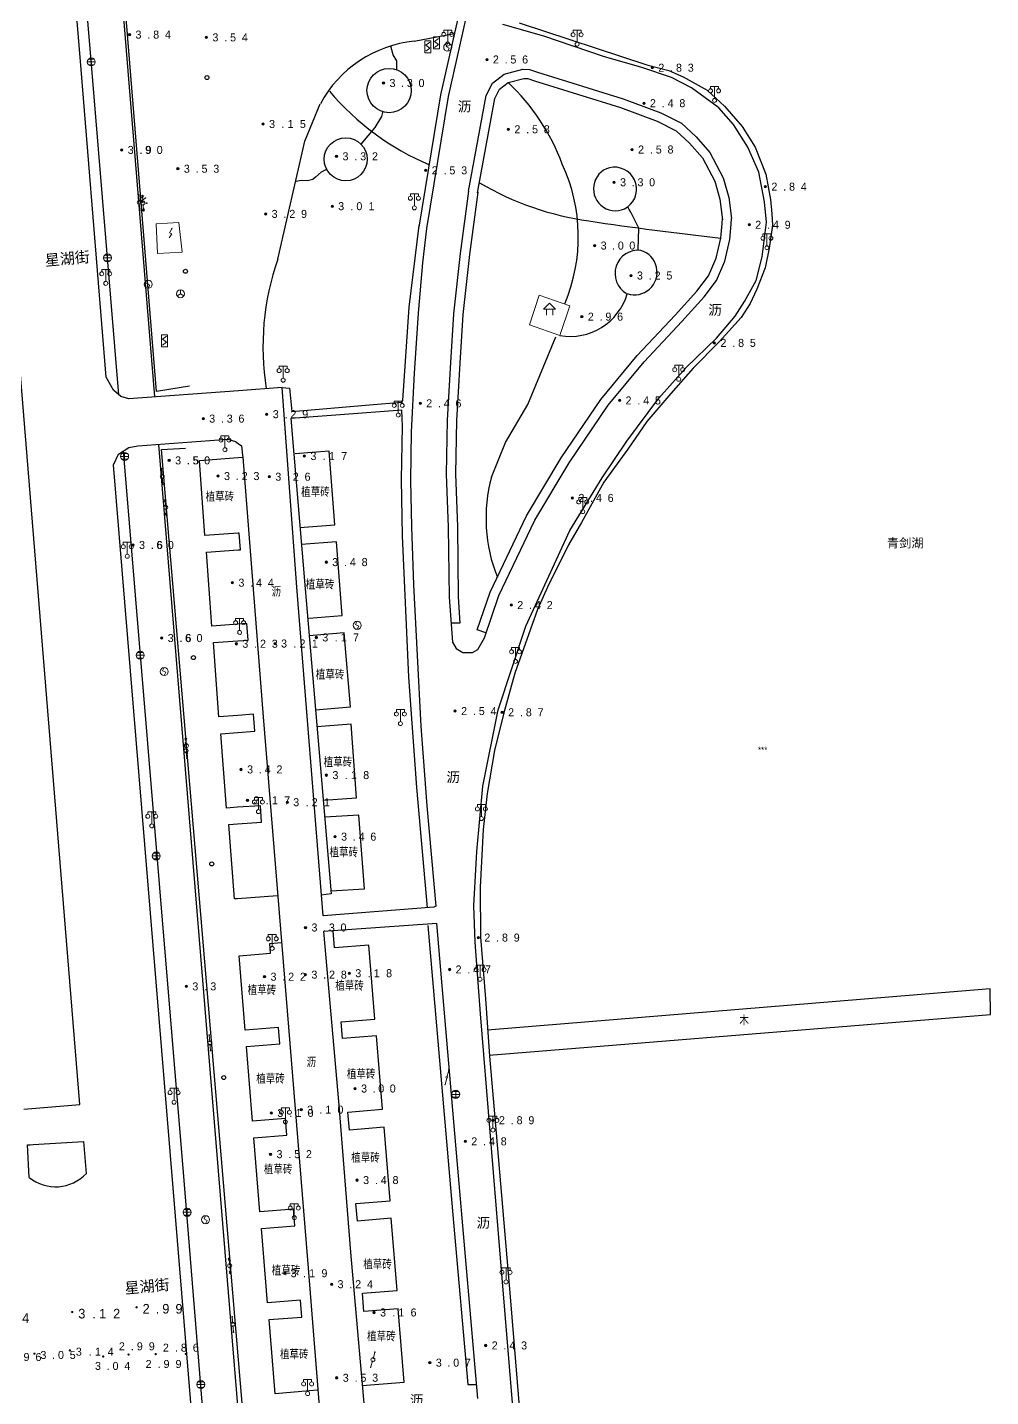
# Model space of a CAD drawing. Header units: metres. Extents: x 342272 to 345188, y 671156 to 672490.
# Drawn here: x 343218.1 to 343338.5, y 671688 to 671859 of the extents above; entities that cross this region are included whole.
import ezdxf
from ezdxf.enums import TextEntityAlignment as Align

# ---------------------------------------------------------------- set-up
doc = ezdxf.new("R2010")
doc.units = ezdxf.units.M
doc.header["$LTSCALE"] = 0.5
doc.header["$MEASUREMENT"] = 0
for name, color, linetype in [('00-地形', 251, 'Continuous'), ('00-文字', 251, 'Continuous'), ('00-示范段现状地形', 251, 'Continuous')]:
    doc.layers.add(name, color=color, linetype=linetype)
doc.layers.add('00-现状标高', color=2, linetype='Continuous', lineweight=0, plot=False)
for name, color, linetype, lineweight in [('公共设施纪念物', 8, 'Continuous', 0), ('地貌土质', 30, 'Continuous', 0), ('通讯及其他管线设施', 252, 'Continuous', 0)]:
    doc.layers.add(name, color=color, linetype=linetype, lineweight=lineweight)
doc.styles.add('MtXpl_', font='simhei.ttf')
doc.styles.add('Style-MCS_Chinese1 I -0.26180', font='MCS_Chinese1.shx', dxfattribs={"bigfont": 'MCS_Chinese1big.shx'})
doc.styles.add('左斜等线体4.0', font='', dxfattribs={"height": 2.25})
doc.styles.add('正等线体2.0', font='MCS_Chinese1.shx', dxfattribs={"height": 2, "bigfont": 'MCS_Chinese1big.shx'})
doc.styles.add('正等线体2.4', font='MCS_Chinese1.shx', dxfattribs={"height": 2.4, "bigfont": 'MCS_Chinese1big.shx'})
doc.styles.add('细等线体3.0', font='MCS_Chinese1.shx', dxfattribs={"height": 3, "bigfont": 'MCS_Chinese1big.shx'})
doc.styles.get('左斜等线体4.0').set_extended_font_data('黑体', italic=True)

# ---------------------------------------------------------------- blocks, each defined once
blk = doc.blocks.new('171101')
at = {"layer": '通讯及其他管线设施', "lineweight": 0}
blk.add_line((0.5, 0), (4, 0), dxfattribs=at)
at = {"layer": '通讯及其他管线设施', "lineweight": 0, "flags": 128}
for points in [[(2.88, 0.5), (3.38, 0), (2.88, -0.5)], [(3.5, 0.5), (4, 0), (3.5, -0.5)]]:
    blk.add_lwpolyline(points, dxfattribs=at)
blk = doc.blocks.new('172001')
at = {"layer": '通讯及其他管线设施', "lineweight": 0}
h = blk.add_hatch(color=256, dxfattribs=at)
edge = h.paths.add_edge_path()
edge.add_arc((3.85, 0), 0.15, 0, 360)
blk.add_line((3.7, 0), (0.5, 0), dxfattribs=at)
blk.add_circle((3.85, 0), 0.15, dxfattribs=at)
blk = doc.blocks.new('155210_1')
at = {"layer": '公共设施纪念物', "lineweight": 0}
for p, q in [((-1, 2.9), (-1, 3.5)), ((-1, 3.5), (1, 3.5)), ((0, 0.5), (0, 3.5)), ((1, 3.5), (1, 2.9))]:
    blk.add_line(p, q, dxfattribs=at)
for centre in [(-1, 2.4), (0, 0), (1, 2.4)]:
    blk.add_circle(centre, 0.5, dxfattribs=at)
blk = doc.blocks.new('143902')
at = {"layer": '通讯及其他管线设施', "lineweight": 0}
blk.add_circle((0, 0), 0.5, dxfattribs=at)
blk = doc.blocks.new('174201')
at = {"layer": '通讯及其他管线设施', "linetype": 'Continuous', "lineweight": 0}
for p, q in [((-1, 0), (1, 0)), ((-0.7, 0.7), (0.7, 0.7)), ((0, -1), (0, 1)), ((-0.7, -0.7), (0.7, -0.7))]:
    blk.add_line(p, q, dxfattribs=at)
blk.add_circle((0, 0), 1, dxfattribs=at)
blk = doc.blocks.new('174700')
at = {"layer": '通讯及其他管线设施', "linetype": 'Continuous', "lineweight": 0}
for p, q in [((0, 1), (-0.38, 0.18)), ((-0.38, 0.18), (0.38, -0.18)), ((0, -1), (0.38, -0.18))]:
    blk.add_line(p, q, dxfattribs=at)
blk.add_circle((0, 0), 1, dxfattribs=at)
blk = doc.blocks.new('156602')
at = {"layer": '公共设施纪念物', "lineweight": 0}
for p, q in [((0, 3), (-1.5, 1.5)), ((-1.5, 1.5), (1.5, 1.5)), ((-0.8, 1.5), (-0.8, 0)), ((1.5, 1.5), (0, 3)), ((0.8, 1.5), (0.8, 0))]:
    blk.add_line(p, q, dxfattribs=at)
blk = doc.blocks.new('174601')
at = {"layer": '通讯及其他管线设施', "lineweight": 0}
for q in [(-0.87, -0.5), (0, 1), (0.87, -0.5)]:
    blk.add_line((0, 0), q, dxfattribs=at)
blk.add_circle((0, 0), 1, dxfattribs=at)
blk = doc.blocks.new('213400_1')
at = {"layer": '00-现状标高', "linetype": 'Continuous', "lineweight": 0}
h = blk.add_hatch(color=256, dxfattribs=at)
edge = h.paths.add_edge_path()
edge.add_arc((0, 0), 0.3, 0, 360)
blk.add_circle((0, 0), 0.3, dxfattribs=at)
blk = doc.blocks.new('213400_5')
at = {"layer": '地貌土质', "linetype": 'Continuous', "lineweight": 0}
h = blk.add_hatch(color=30, dxfattribs=at)
edge = h.paths.add_edge_path()
edge.add_arc((0, 0), 0.3, 0, 360)

msp = doc.modelspace()

# ---------------------------------------------------------------- linework, layer by layer
at = {"layer": '00-地形', "lineweight": -3}
for p, q in [((343224.64, 671724.49), (343208.78, 671918.91)), ((343224.65, 671855.33), (343219.33, 671919.12)), ((343225.95, 671855.92), (343220.82, 671919.29)), ((343229.36, 671869.09), (343233.97, 671812.89)), ((343234.2, 671813.56), (343229.62, 671869.94)), ((343229.5, 671813.14), (343225.95, 671855.92)), ((343227.94, 671815.35), (343224.65, 671855.33)), ((343228.82, 671813.7), (343227.94, 671815.35)), ((343229.76, 671812.94), (343228.82, 671813.7)), ((343230.76, 671812.65), (343229.76, 671812.94)), ((343244.44, 671813.65), (343230.76, 671812.65)), ((343238.35, 671814.21), (343234.2, 671813.56)), ((343231.88, 671806.76), (343243.13, 671807.59)), ((343229.46, 671805.72), (343230.76, 671806.56)), ((343237.66, 671714.96), (343230.09, 671806.12)), ((343230.76, 671806.56), (343231.88, 671806.76)), ((343234.46, 671806.95), (343241.86, 671716.68)), ((343234.83, 671806.3), (343237.84, 671806.47)), ((343248.36, 671646.69), (343234.83, 671806.3)), ((343228.84, 671804.38), (343229.46, 671805.72)), ((343236.28, 671714.05), (343228.84, 671804.38)), ((343217.65, 671723.87), (343224.64, 671724.49)), ((343218.09, 671719.42), (343225.08, 671719.83)), ((343218.09, 671719.42), (343218.41, 671719.44)), ((343218.29, 671715.34), (343218.09, 671719.42)), ((343225.08, 671719.83), (343225.44, 671715.86)), ((343241.86, 671716.68), (343244.21, 671688.38)), ((343241.81, 671646.97), (343236.28, 671714.05)), ((343243.33, 671646.01), (343237.66, 671714.96)), ((343244.21, 671688.38), (343247.73, 671646.12))]:
    msp.add_line(p, q, dxfattribs=at)
for centre in [(343241.11, 671754.53), (343242.62, 671727.84)]:
    msp.add_circle(centre, 0.25, dxfattribs=at)
msp.add_arc((343221.59, 671719.49), 5.3, 231.5516, 316.7139, dxfattribs=at)
at = {"layer": '00-文字', "lineweight": -3}
for centre in [(343240.52, 671852.78), (343237.83, 671828.57), (343238.83, 671780.3)]:
    msp.add_circle(centre, 0.25, dxfattribs=at)
at = {"layer": '00-示范段现状地形', "lineweight": -3}
for p, q in [((343272.28, 671861.98), (343269.7, 671850.61)), ((343273.21, 671861.68), (343270.66, 671850.42)), ((343282.63, 671857.95), (343277.49, 671859.39)), ((343279.52, 671859.62), (343295.48, 671854.38)), ((343266.42, 671857.31), (343271.41, 671858.28)), ((343290.09, 671855.39), (343282.63, 671857.95)), ((343263.77, 671855.62), (343263.51, 671856.7)), ((343264.24, 671854.85), (343263.77, 671855.62)), ((343264.24, 671853.82), (343264.24, 671854.85)), ((343277.66, 671853.2), (343280, 671853.81)), ((343280, 671853.81), (343280.84, 671853.77)), ((343280.84, 671853.77), (343281.81, 671853.44)), ((343294.85, 671854.03), (343290.09, 671855.39)), ((343298.58, 671852.78), (343294.85, 671854.03)), ((343295.48, 671854.38), (343298.24, 671853.66)), ((343275.41, 671850.52), (343276.19, 671852.08)), ((343276.19, 671852.08), (343277.66, 671853.2)), ((343277.09, 671851.34), (343278.16, 671852.16)), ((343278.16, 671852.16), (343280.12, 671852.67)), ((343280.12, 671852.67), (343280.62, 671852.65)), ((343280.62, 671852.65), (343281.45, 671852.36)), ((343281.45, 671852.36), (343292.18, 671849.04)), ((343281.81, 671853.44), (343292.55, 671850.11)), ((343298.24, 671853.66), (343300.04, 671852.86)), ((343301.07, 671851.51), (343298.58, 671852.78)), ((343300.04, 671852.86), (343303.02, 671851.22)), ((343266.05, 671851.16), (343266.05, 671851.16)), ((343269.7, 671850.61), (343266.98, 671834.09)), ((343270.66, 671850.42), (343267.95, 671833.93)), ((343273.2, 671838.6), (343275.41, 671850.52)), ((343276.5, 671850.16), (343277.09, 671851.34)), ((343304.48, 671848.99), (343301.07, 671851.51)), ((343303.02, 671851.22), (343305.21, 671849.19)), ((343252.75, 671844.85), (343254.68, 671849.51)), ((343262.39, 671847.93), (343262.52, 671848.57)), ((343274.32, 671838.39), (343276.5, 671850.16)), ((343292.18, 671849.04), (343296.79, 671847.33)), ((343292.55, 671850.11), (343297.24, 671848.37)), ((343306.32, 671846.91), (343304.48, 671848.99)), ((343305.21, 671849.19), (343307.39, 671846.67)), ((343261.53, 671846.54), (343262.39, 671847.93)), ((343296.79, 671847.33), (343299.17, 671846.12)), ((343297.24, 671848.37), (343299.83, 671847.06)), ((343299.83, 671847.06), (343301.64, 671845.38)), ((343308.11, 671844.08), (343306.32, 671846.91)), ((343259.77, 671844.47), (343261.53, 671846.54)), ((343299.17, 671846.12), (343300.83, 671844.59)), ((343301.64, 671845.38), (343303.38, 671843.4)), ((343307.39, 671846.67), (343309.02, 671844.08)), ((343249.39, 671830.08), (343252.75, 671844.85)), ((343300.83, 671844.59), (343302.43, 671842.75)), ((343309.47, 671840.96), (343308.11, 671844.08)), ((343309.02, 671844.08), (343310.35, 671840.72)), ((343260.55, 671842.57), (343260.55, 671842.57)), ((343302.43, 671842.75), (343303.97, 671839.84)), ((343303.38, 671843.4), (343305.03, 671840.27)), ((343253.73, 671840.03), (343253.08, 671839.89)), ((343254.07, 671840.33), (343253.73, 671840.03)), ((343254.77, 671840.95), (343254.07, 671840.33)), ((343255.44, 671841.31), (343254.77, 671840.95)), ((343305.03, 671840.27), (343305.73, 671837.81)), ((343310.2, 671837.26), (343309.47, 671840.96)), ((343310.35, 671840.72), (343310.95, 671837.53)), ((343252.29, 671839.91), (343251.68, 671839.81)), ((343253.08, 671839.89), (343252.29, 671839.91)), ((343273.2, 671838.6), (343272.16, 671830.81)), ((343274.35, 671838.45), (343273.31, 671830.67)), ((343303.97, 671839.84), (343304.61, 671837.58)), ((343304.61, 671837.58), (343304.96, 671835.01)), ((343305.73, 671837.81), (343306.08, 671835.16)), ((343310.43, 671834.71), (343310.2, 671837.26)), ((343310.95, 671837.53), (343311.13, 671835.77)), ((343304.89, 671834.55), (343304.93, 671835.22)), ((343306.04, 671834.47), (343306.08, 671835.16)), ((343311.13, 671835.77), (343311.18, 671834.35)), ((343265.79, 671824.07), (343267.05, 671834.28)), ((343267.95, 671833.93), (343267.47, 671829.61)), ((343294.4, 671831.25), (343294.49, 671833.95)), ((343304.73, 671832.73), (343304.89, 671834.55)), ((343305.88, 671832.55), (343306.04, 671834.47)), ((343309.92, 671830.4), (343310.43, 671834.71)), ((343311.18, 671834.35), (343310.76, 671831.48)), ((343304.16, 671830.2), (343304.73, 671832.73)), ((343305.26, 671829.84), (343305.88, 671832.55)), ((343310.76, 671831.48), (343310.26, 671829)), ((343272.16, 671830.81), (343271.32, 671823.27)), ((343273.31, 671830.67), (343272.48, 671823.17)), ((343303.19, 671828), (343304.16, 671830.2)), ((343304.19, 671827.41), (343305.26, 671829.84)), ((343309.15, 671827.44), (343309.92, 671830.4)), ((343267.47, 671829.61), (343266.92, 671823.35)), ((343310.26, 671829), (343309.24, 671826.33)), ((343301.75, 671826.11), (343303.19, 671828)), ((343302.65, 671825.37), (343304.19, 671827.41)), ((343307.69, 671824.81), (343309.15, 671827.44)), ((343309.24, 671826.33), (343308.4, 671824.54)), ((343299.02, 671823.09), (343301.75, 671826.11)), ((343299.87, 671822.3), (343302.65, 671825.37)), ((343306.54, 671822.98), (343307.69, 671824.81)), ((343265, 671812.45), (343265.79, 671824.07)), ((343266.92, 671823.35), (343266.41, 671815.84)), ((343271.32, 671823.27), (343270.94, 671817.16)), ((343272.48, 671823.17), (343272.1, 671817.09)), ((343294.28, 671818.04), (343299.02, 671823.09)), ((343304.2, 671820.22), (343306.54, 671822.98)), ((343308.4, 671824.54), (343307.29, 671822.78)), ((343295.15, 671817.28), (343299.87, 671822.3)), ((343307.29, 671822.78), (343304.55, 671819.75)), ((343280.63, 671811.93), (343284.13, 671820.4)), ((343300.4, 671816.56), (343304.2, 671820.22)), ((343304.55, 671819.75), (343301.27, 671816.45)), ((343289.74, 671812.55), (343294.28, 671818.04)), ((343270.94, 671817.16), (343270.53, 671809.98)), ((343272.1, 671817.09), (343271.69, 671809.94)), ((343290.67, 671811.86), (343295.15, 671817.28)), ((343297, 671812.73), (343300.4, 671816.56)), ((343301.27, 671816.45), (343298.47, 671813.29)), ((343266.41, 671815.84), (343266.05, 671808.5)), ((343249.9, 671814.04), (343244.44, 671813.65)), ((343249.9, 671814.04), (343250.82, 671813.95)), ((343249.9, 671814.04), (343249.9, 671814.04)), ((343251.75, 671789.09), (343249.9, 671814.04)), ((343250.82, 671813.95), (343251.12, 671811.04)), ((343292.98, 671807.34), (343297, 671812.73)), ((343298.47, 671813.29), (343295.48, 671809.82)), ((343251.12, 671811.04), (343260.85, 671811.87)), ((343264.87, 671811.22), (343257.16, 671810.64)), ((343260.85, 671811.87), (343264.89, 671812.21)), ((343264.95, 671809.22), (343264.87, 671811.22)), ((343264.89, 671812.21), (343265, 671812.45)), ((343277.81, 671807.17), (343280.63, 671811.93)), ((343284.79, 671805.25), (343289.74, 671812.55)), ((343285.77, 671804.63), (343290.67, 671811.86)), ((343257.16, 671810.64), (343250.98, 671810.16)), ((343250.98, 671810.16), (343252.79, 671788.89)), ((343264.81, 671802.57), (343264.95, 671809.22)), ((343270.53, 671809.98), (343270.4, 671803.24)), ((343271.69, 671809.94), (343271.56, 671803.25)), ((343295.48, 671809.82), (343293.1, 671806.36)), ((343243.13, 671807.59), (343244.09, 671807.3)), ((343266.05, 671808.5), (343265.97, 671802.45)), ((343244.09, 671807.3), (343244.43, 671807.04)), ((343244.43, 671807.04), (343244.82, 671806.75)), ((343244.82, 671806.75), (343244.96, 671805.62)), ((343255.78, 671806.09), (343251.52, 671805.76)), ((343256.5, 671796.91), (343255.78, 671806.09)), ((343276.07, 671802.86), (343277.81, 671807.17)), ((343289.91, 671802.77), (343292.98, 671807.34)), ((343293.1, 671806.36), (343290.12, 671802.22)), ((343239.58, 671804.95), (343244.42, 671805.3)), ((343240.26, 671795.56), (343239.58, 671804.95)), ((343244.42, 671805.3), (343244.93, 671805.34)), ((343244.96, 671805.62), (343244.98, 671805.34)), ((343244.98, 671805.34), (343247.53, 671772.9)), ((343280.45, 671798.01), (343284.79, 671805.25)), ((343281.48, 671797.46), (343285.77, 671804.63)), ((343264.97, 671795.51), (343264.81, 671802.57)), ((343265.97, 671802.45), (343266.06, 671796.66)), ((343270.4, 671803.24), (343270.66, 671796.61)), ((343271.56, 671803.25), (343271.82, 671796.64)), ((343285.86, 671796.19), (343289.91, 671802.77)), ((343290.12, 671802.22), (343287.31, 671797.19)), ((343275.93, 671788.49), (343280.45, 671798.01)), ((343277, 671788.05), (343281.48, 671797.46)), ((343244.41, 671795.87), (343240.26, 671795.56)), ((343244.54, 671795.87), (343244.41, 671795.87)), ((343244.69, 671793.79), (343244.54, 671795.87)), ((343252.14, 671796.56), (343256.5, 671796.91)), ((343266.06, 671796.66), (343266.34, 671789.38)), ((343270.66, 671796.61), (343270.77, 671787.86)), ((343271.82, 671796.64), (343271.92, 671787.92)), ((343280.37, 671784.23), (343285.86, 671796.19)), ((343287.31, 671797.19), (343285.69, 671794.4)), ((343256.7, 671794.77), (343252.32, 671794.43)), ((343257.42, 671785.58), (343256.7, 671794.77)), ((343265.75, 671777.88), (343264.97, 671795.51)), ((343285.69, 671794.4), (343283.09, 671789.1)), ((343240.47, 671793.48), (343244.4, 671793.77)), ((343241.14, 671784.23), (343240.47, 671793.48)), ((343244.4, 671793.77), (343244.69, 671793.79)), ((343255.02, 671748.03), (343251.75, 671789.09)), ((343252.79, 671788.89), (343254.5, 671768.93)), ((343266.34, 671789.38), (343267.24, 671771.76)), ((343283.09, 671789.1), (343281.84, 671786.31)), ((343270.77, 671787.86), (343271.21, 671782.24)), ((343271.92, 671787.92), (343272.12, 671784.59)), ((343274.3, 671783.79), (343275.93, 671788.49)), ((343275.2, 671782.79), (343277, 671788.05)), ((343253.23, 671785.25), (343257.42, 671785.58)), ((343281.84, 671786.31), (343279.01, 671778.36)), ((343244.39, 671784.47), (343241.14, 671784.23)), ((343245.52, 671784.55), (343244.39, 671784.47)), ((343245.66, 671782.49), (343245.52, 671784.55)), ((343272.12, 671784.59), (343271.02, 671784.59)), ((343275.39, 671783.39), (343274.3, 671783.79)), ((343276.91, 671773.79), (343280.37, 671784.23)), ((343241.35, 671782.18), (343244.38, 671782.4)), ((343242.02, 671772.9), (343241.35, 671782.18)), ((343244.38, 671782.4), (343245.66, 671782.49)), ((343257.65, 671783.41), (343253.29, 671783.04)), ((343258.44, 671774.16), (343257.65, 671783.41)), ((343271.21, 671782.24), (343271.67, 671781.44)), ((343274.39, 671781.32), (343275.2, 671782.79)), ((343271.67, 671781.44), (343272.48, 671780.96)), ((343272.48, 671780.96), (343273.72, 671780.96)), ((343273.72, 671780.96), (343274.39, 671781.32)), ((343266.76, 671764.08), (343265.75, 671777.88)), ((343279.01, 671778.36), (343277.6, 671773.4)), ((343254.08, 671773.79), (343258.44, 671774.16)), ((343275, 671764.23), (343276.91, 671773.79)), ((343277.6, 671773.4), (343276.46, 671768.7)), ((343244.37, 671773.07), (343242.02, 671772.9)), ((343246.34, 671773.22), (343244.37, 671773.07)), ((343246.49, 671771.1), (343246.34, 671773.22)), ((343247.53, 671772.9), (343250.52, 671736.18)), ((343258.54, 671771.97), (343254.26, 671771.66)), ((343259.19, 671762.77), (343258.54, 671771.97)), ((343267.24, 671771.76), (343268.01, 671761.79)), ((343242.27, 671770.8), (343244.36, 671770.95)), ((343242.94, 671761.49), (343242.27, 671770.8)), ((343244.36, 671770.95), (343246.49, 671771.1)), ((343254.5, 671768.93), (343256.04, 671750.8)), ((343276.46, 671768.7), (343275.54, 671763.32)), ((343268.08, 671749.05), (343266.76, 671764.08)), ((343274.26, 671756.1), (343275, 671764.23)), ((343275.54, 671763.32), (343275.04, 671758.81)), ((343244.35, 671761.6), (343242.94, 671761.49)), ((343247.2, 671761.8), (343244.35, 671761.6)), ((343247.35, 671759.74), (343247.2, 671761.8)), ((343255.05, 671762.48), (343259.19, 671762.77)), ((343268.01, 671761.79), (343269.12, 671749.24)), ((343244.34, 671759.53), (343247.35, 671759.74)), ((343259.51, 671760.6), (343255.24, 671760.39)), ((343260.19, 671751.41), (343259.51, 671760.6)), ((343243.27, 671759.45), (343244.34, 671759.53)), ((343243.94, 671750.15), (343243.27, 671759.45)), ((343275.04, 671758.81), (343274.67, 671751.62)), ((343273.89, 671749.29), (343274.26, 671756.1)), ((343256.01, 671751.18), (343260.19, 671751.41)), ((343274.67, 671751.62), (343274.69, 671745.39)), ((343244.32, 671750.18), (343243.94, 671750.15)), ((343249.33, 671750.54), (343244.32, 671750.18)), ((343256.04, 671750.8), (343254.77, 671750.64)), ((343268.88, 671749.12), (343255.02, 671748.03)), ((343255.02, 671748.03), (343255.02, 671748.03)), ((343269.12, 671749.24), (343268.88, 671749.12)), ((343274.03, 671744.75), (343273.89, 671749.29)), ((343269.25, 671747.1), (343255.1, 671746.07)), ((343255.1, 671746.07), (343255.1, 671746.07)), ((343255.1, 671746.07), (343257.01, 671724.4)), ((343256.45, 671744.04), (343256.28, 671746.15)), ((343268.13, 671746.83), (343271.34, 671709.74)), ((343271.61, 671719.39), (343269.25, 671747.1)), ((343248.36, 671744.6), (343249.82, 671744.72)), ((343248.46, 671743.36), (343248.36, 671744.6)), ((343260.75, 671744.39), (343256.45, 671744.04)), ((343261.49, 671735.14), (343260.75, 671744.39)), ((343274.69, 671735.81), (343274.03, 671744.75)), ((343274.69, 671745.39), (343275.33, 671737.69)), ((343244.55, 671743.05), (343248.46, 671743.36)), ((343245.3, 671733.76), (343244.55, 671743.05)), ((343275.33, 671737.69), (343275.81, 671730.52)), ((343338.39, 671738.92), (343275.59, 671733.77)), ((343338.46, 671735.7), (343338.39, 671738.92)), ((343250.52, 671736.18), (343253.1, 671705.06)), ((343277.1, 671706.3), (343274.69, 671735.81)), ((343275.8, 671730.64), (343338.46, 671735.7)), ((343249.46, 671734.1), (343245.3, 671733.76)), ((343249.62, 671732.06), (343249.46, 671734.1)), ((343257.28, 671734.81), (343261.49, 671735.14)), ((343257.45, 671732.71), (343257.28, 671734.81)), ((343261.7, 671733.06), (343257.45, 671732.71)), ((343262.45, 671723.87), (343261.7, 671733.06)), ((343245.44, 671731.72), (343249.62, 671732.06)), ((343246.19, 671722.4), (343245.44, 671731.72)), ((343275.81, 671730.52), (343276.66, 671720.89)), ((343257.01, 671724.4), (343258.44, 671706.03)), ((343258.14, 671723.52), (343262.45, 671723.87)), ((343250.32, 671722.73), (343246.19, 671722.4)), ((343250.49, 671720.63), (343250.32, 671722.73)), ((343258.33, 671721.28), (343258.14, 671723.52)), ((343246.36, 671720.3), (343250.49, 671720.63)), ((343247.11, 671711.07), (343246.36, 671720.3)), ((343262.65, 671721.64), (343258.33, 671721.28)), ((343263.4, 671712.43), (343262.65, 671721.64)), ((343276.66, 671720.89), (343278.43, 671700.44)), ((343274.38, 671687.73), (343271.61, 671719.39)), ((343259.13, 671712.09), (343263.4, 671712.43)), ((343259.31, 671709.9), (343259.13, 671712.09)), ((343251.32, 671711.41), (343247.11, 671711.07)), ((343251.49, 671709.32), (343251.32, 671711.41)), ((343263.54, 671710.25), (343259.31, 671709.9)), ((343264.28, 671701.25), (343263.54, 671710.25)), ((343247.34, 671708.98), (343251.49, 671709.32)), ((343248.09, 671699.69), (343247.34, 671708.98)), ((343271.34, 671709.74), (343273.13, 671689.49)), ((343253.1, 671705.06), (343254.96, 671681.56)), ((343258.44, 671706.03), (343260.18, 671686.64)), ((343279.69, 671675.39), (343277.1, 671706.3)), ((343252.21, 671700.02), (343248.09, 671699.69)), ((343252.38, 671697.92), (343252.21, 671700.02)), ((343259.94, 671700.89), (343264.28, 671701.25)), ((343260.13, 671698.6), (343259.94, 671700.89)), ((343278.43, 671700.44), (343280.24, 671677.82)), ((343264.41, 671698.96), (343260.13, 671698.6)), ((343265.17, 671689.78), (343264.41, 671698.96)), ((343248.3, 671697.59), (343252.38, 671697.92)), ((343249.05, 671688.34), (343248.3, 671697.59)), ((343259.93, 671689.35), (343265.17, 671689.78)), ((343273.13, 671689.49), (343274.22, 671689.49)), ((343254.29, 671688.77), (343249.05, 671688.34))]:
    msp.add_line(p, q, dxfattribs=at)
for centre, radius in [((343263.28, 671851.16), 2.77), ((343257.86, 671842.57), 2.69)]:
    msp.add_circle(centre, radius, dxfattribs=at)
for centre, radius, start, end in [((343267.89, 671842.37), 15.01, 95.6029, 151.6054), ((343259.79, 671832.65), 26.8, 20.3267, 46.7135), ((343281.19, 671872.44), 33.16, 220.0902, 247.18), ((343265.47, 671832.89), 21.46, 337.0231, 24.9872), ((343291.56, 671838.88), 2.74, 105.9099, 302.7669), ((343291.43, 671838.82), 2.77, 307.288, 102.9704), ((343293.65, 671872.36), 37.89, 239.8135, 261.7922), ((343273.3, 671824.65), 23.14, 23.7025, 31.1408), ((343353.55, 672274.78), 444.74, 261.5561, 263.6975), ((343280.21, 671819.16), 32.7, 160.4952, 189.2204), ((343294.42, 671828.3), 2.9, 83.8094, 239.6685), ((343293.94, 671828.46), 2.83, 251.2735, 73.7218), ((343285.94, 671827.82), 7.38, 259.703, 343.9164), ((343295.12, 671797.69), 19.73, 164.8094, 201.8844)]:
    msp.add_arc(centre, radius, start, end, dxfattribs=at)
at = {"layer": '公共设施纪念物', "lineweight": 0}
for p, q in [((343244.1, 671784.91), (343244.1, 671785.21)), ((343244.1, 671785.21), (343244.39, 671785.21)), ((343244.38, 671783.59), (343244.39, 671783.46)), ((343244.38, 671783.59), (343244.39, 671783.46)), ((343244.39, 671785.21), (343245.1, 671785.21)), ((343244.6, 671783.71), (343244.6, 671785.21)), ((343245.1, 671785.21), (343245.1, 671784.91)), ((343244.38, 671783.52), (343244.38, 671783.52))]:
    msp.add_line(p, q, dxfattribs=at)
at = {"layer": '公共设施纪念物', "lineweight": 0, "flags": 128}
for points in [[(343280.82, 671821.88), (343284.62, 671820.56), (343285.86, 671824.27), (343282.04, 671825.59), (343280.82, 671821.88)], [(343244.39, 671783.59), (343244.38, 671783.59), (343244.38, 671783.59), (343244.38, 671783.59)]]:
    msp.add_lwpolyline(points, dxfattribs=at)
msp.add_lwpolyline([(343244.39, 671783.59), (343244.38, 671783.33, 3.541892)], format="xyb", close=True, dxfattribs=at)
at = {"layer": '公共设施纪念物', "lineweight": 0}
for centre in [(343244.1, 671784.66), (343245.1, 671784.66)]:
    msp.add_circle(centre, 0.25, dxfattribs=at)
at = {"layer": '通讯及其他管线设施', "lineweight": 0}
for p, q in [((343267.75, 671855.87), (343267.75, 671857.37)), ((343267.75, 671857.37), (343268.5, 671857.37)), ((343268.39, 671857.18), (343267.86, 671856.81)), ((343268.5, 671857.37), (343268.5, 671855.87)), ((343268.84, 671856.36), (343268.84, 671857.86)), ((343268.84, 671857.86), (343269.59, 671857.86)), ((343269.47, 671857.67), (343268.95, 671857.29)), ((343268.95, 671857.29), (343269.47, 671856.92)), ((343269.59, 671857.86), (343269.59, 671856.36)), ((343268.5, 671855.87), (343267.75, 671855.87)), ((343267.86, 671856.81), (343268.39, 671856.43)), ((343268.39, 671856.43), (343267.86, 671856.06)), ((343269.59, 671856.36), (343268.84, 671856.36)), ((343269.47, 671856.92), (343268.95, 671856.54)), ((343235.8, 671832.74), (343236.12, 671833.26)), ((343235.83, 671833.39), (343236.17, 671833.98)), ((343235.83, 671833.39), (343236.12, 671833.26)), ((343234.83, 671819.14), (343234.83, 671820.64)), ((343234.83, 671820.64), (343235.58, 671820.64)), ((343235.47, 671820.46), (343234.94, 671820.08)), ((343234.94, 671820.08), (343235.47, 671819.71)), ((343235.47, 671819.71), (343234.94, 671819.33)), ((343235.58, 671820.64), (343235.58, 671819.14)), ((343235.58, 671819.14), (343234.83, 671819.14))]:
    msp.add_line(p, q, dxfattribs=at)
at = {"layer": '通讯及其他管线设施', "lineweight": 0, "flags": 128}
msp.add_lwpolyline([(343234.33, 671830.8), (343234.18, 671834.5), (343237.02, 671834.68), (343237.43, 671830.97), (343234.33, 671830.8)], dxfattribs=at)
at = {"layer": '通讯及其他管线设施', "lineweight": 0}
for centre in [(343232.05, 671837.17), (343232.53, 671837.09), (343234.92, 671802.93), (343235.36, 671799.07), (343237.91, 671768.69), (343237.94, 671769.29), (343240.88, 671732.17), (343243.36, 671704.33), (343243.75, 671696.99), (343261.25, 671692.58)]:
    msp.add_circle(centre, 0.25, dxfattribs=at)
msp.add_solid([(343236.2, 671834.04), (343236.21, 671833.78), (343235.99, 671833.9)], dxfattribs=at)

# ---------------------------------------------------------------- block references
at = {"layer": '00-现状标高', "lineweight": 0, "xscale": 0.5, "yscale": 0.5, "zscale": 0.5}
for p in [(343230.84, 671858.14), (343240.45, 671857.79), (343275.5, 671855.03), (343296.18, 671854), (343262.58, 671852.1), (343295.13, 671849.57), (343247.53, 671846.98), (343278.19, 671846.31), (343229.86, 671843.73), (343293.65, 671843.78), (343256.71, 671842.93), (343236.88, 671841.38), (343267.86, 671841.18), (343291.4, 671839.69), (343310.31, 671839.14), (343256.17, 671836.7), (343247.85, 671835.74), (343308.29, 671834.39), (343288.97, 671831.78), (343293.51, 671828.04), (343287.37, 671822.9), (343303.94, 671819.62), (343267.17, 671812.07), (343292.08, 671812.44), (343240.05, 671810.16), (343247.99, 671810.71), (343235.79, 671804.95), (343252.7, 671805.48), (343241.9, 671802.98), (343248.31, 671802.9), (343286.19, 671800.25), (343231.28, 671794.37), (343255.42, 671792.23), (343243.7, 671789.67), (343278.55, 671786.87), (343234.86, 671782.74), (343244.19, 671782.03), (343249.03, 671782.06), (343254.18, 671782.82), (343271.53, 671773.62), (343277.41, 671773.48), (343244.78, 671766.33), (343255.45, 671765.62), (343245.58, 671762.47), (343250.55, 671762.23), (343256.53, 671757.93), (343252.83, 671746.58), (343274.43, 671745.32), (343252.82, 671740.69), (343258.31, 671740.87), (343270.84, 671741.34), (343237.94, 671739.23), (343247.71, 671740.43), (343259.03, 671726.46), (343252.29, 671723.83), (343248.56, 671723.41), (343276.26, 671722.5), (343272.8, 671719.86), (343248.46, 671718.26), (343259.28, 671715.02), (343250.23, 671703.38), (343256.09, 671702.01), (343261.4, 671698.48), (343275.35, 671694.36), (343268.37, 671692.21), (343256.74, 671690.32)]:
    msp.add_blockref('213400_1', p, dxfattribs=at)
at = {"layer": '00-现状标高', "color": 30, "linetype": 'Continuous', "lineweight": 0, "xscale": 0.5, "yscale": 0.5, "zscale": 0.5}
for p in [(343223.68, 671698.54), (343231.72, 671699.14), (343218.95, 671693.34), (343223.38, 671693.75), (343227.54, 671692.98), (343230.72, 671693.23), (343234.11, 671693.29), (343237.88, 671693.31)]:
    msp.add_blockref('213400_5', p, dxfattribs=at)
at = {"layer": '公共设施纪念物', "lineweight": 0, "xscale": 0.5, "yscale": 0.5, "zscale": 0.5}
for name, p in [('155210_1', (343270.6, 671856.96)), ('155210_1', (343286.78, 671856.93)), ('155210_1', (343303.95, 671849.92)), ('155210_1', (343266.44, 671836.5)), ('155210_1', (343310.49, 671831.51)), ('155210_1', (343227.87, 671827.06)), ('156602', (343283.34, 671823.08)), ('155210_1', (343250.04, 671814.96)), ('155210_1', (343299.47, 671815.08)), ('155210_1', (343264.42, 671810.61)), ('155210_1', (343242.76, 671806.28)), ('155210_1', (343287.49, 671798.55)), ('155210_1', (343230.56, 671792.96)), ('155210_1', (343279.08, 671779.83)), ('155210_1', (343264.7, 671772.06)), ('155210_1', (343246.95, 671761.06)), ('155210_1', (343274.81, 671760.2)), ('155210_1', (343233.62, 671759.28)), ('155210_1', (343248.67, 671743.97)), ('155210_1', (343274.65, 671740.11)), ('155210_1', (343236.4, 671724.76)), ('155210_1', (343250.33, 671722.3)), ('155210_1', (343276.26, 671721.28)), ('155210_1', (343251.43, 671710.32)), ('155210_1', (343277.89, 671702.3)), ('155210_1', (343253.1, 671688.35))]:
    msp.add_blockref(name, p, dxfattribs=at)
at = {"layer": '通讯及其他管线设施', "lineweight": 0, "xscale": 0.5, "yscale": 0.5, "zscale": 0.5}
for name, p in [('174700', (343270.6, 671856.56)), ('174201', (343226.06, 671854.73)), ('174201', (343228.09, 671830.25)), ('174700', (343233.17, 671826.95)), ('174601', (343237.21, 671825.76)), ('174201', (343230.23, 671805.45)), ('174700', (343259.29, 671784.34)), ('174201', (343232.17, 671780.6)), ('174700', (343235.17, 671778.56)), ('174201', (343234.18, 671755.52)), ('174201', (343271.6, 671725.74)), ('174201', (343238.04, 671711)), ('174700', (343240.34, 671710.08)), ('174201', (343239.75, 671689.48))]:
    msp.add_blockref(name, p, dxfattribs=at)
at = {"layer": '通讯及其他管线设施', "lineweight": 0, "xscale": 0.25, "yscale": 0.25, "zscale": 0.25}
for name, p, rotation in [('172001', (343232.05, 671837.17), 94.22901030867621), ('172001', (343232.05, 671837.17), 274.8901140563567), ('172001', (343232.05, 671837.17), 35.8719915210787), ('172001', (343232.05, 671837.17), 354.6445448911489), ('171101', (343232.53, 671837.09), 95.0875898131672), ('171101', (343232.53, 671837.09), 274.3614664403161), ('172001', (343234.92, 671802.93), 94.89011712682569), ('172001', (343234.92, 671802.93), 275.1075746366514), ('171101', (343235.36, 671799.07), 94.361469510785), ('171101', (343235.36, 671799.07), 275.0580422751127), ('171101', (343237.94, 671769.29), 95.05804534558169), ('172001', (343237.91, 671768.69), 95.10757770712037), ('171101', (343237.94, 671769.29), 274.8662444232298), ('172001', (343237.91, 671768.69), 274.7484667125365), ('172001', (343240.88, 671732.17), 94.74846978300546), ('172001', (343240.88, 671732.17), 274.7573389059927), ('172001', (343270.51, 671727.88), 75.91976547112066), ('172001', (343270.51, 671727.88), 255.4041190961394), ('143902', (343270.51, 671727.88), 255.4041190961394), ('171101', (343243.36, 671704.33), 94.86624749369876), ('171101', (343243.36, 671704.33), 274.6312026626731), ('172001', (343243.75, 671696.99), 94.75734197646166), ('172001', (343243.75, 671696.99), 275.300262542462), ('172001', (343261.25, 671692.58), 75.40412216660833), ('172001', (343261.25, 671692.58), 253.5294352548889)]:
    msp.add_blockref(name, p, dxfattribs=dict(at, rotation=rotation))

# ---------------------------------------------------------------- texts
at = {"layer": '00-地形', "lineweight": -3, "style": 'MtXpl_'}
for p in [(343220.32, 671829.24), (343230.29, 671700.82)]:
    msp.add_text('星湖街', height=1.375, rotation=5.032, dxfattribs=at).set_placement(p)
at = {"layer": '00-地形', "lineweight": -3, "style": '左斜等线体4.0', "oblique": 345}
msp.add_text('青剑湖', height=1.125, dxfattribs=at).set_placement((343325.48, 671794.07))
at = {"layer": '00-文字', "lineweight": -3, "style": 'MtXpl_'}
for p in [(343271.86, 671848.54), (343303.17, 671823.12), (343270.44, 671764.75), (343274.21, 671709.07), (343265.87, 671686.91)]:
    msp.add_text('沥', height=1.25, dxfattribs=at).set_placement(p)
at = {"layer": '00-文字', "lineweight": -3, "style": '细等线体3.0'}
for s, p in [('植草砖', (343242.14, 671800.42)), ('植草砖', (343254.07, 671801)), ('沥', (343249.19, 671788.54)), ('植草砖', (343254.65, 671789.44)), ('植草砖', (343255.9, 671778.19)), ('植草砖', (343256.89, 671767.24)), ('植草砖', (343257.62, 671755.99)), ('植草砖', (343247.39, 671738.76)), ('植草砖', (343258.34, 671739.3)), ('木', (343307.65, 671735)), ('沥', (343253.56, 671729.75)), ('植草砖', (343259.79, 671728.27)), ('植草砖', (343248.46, 671727.69)), ('植草砖', (343260.33, 671717.81)), ('植草砖', (343249.41, 671716.37)), ('植草砖', (343261.84, 671704.49)), ('植草砖', (343250.4, 671703.73)), ('植草砖', (343262.31, 671695.49)), ('植草砖', (343251.43, 671693.26))]:
    msp.add_text(s, height=1.25, dxfattribs=at).set_placement(p, align=Align.MIDDLE_CENTER)
at = {"layer": '00-文字', "lineweight": -3, "style": 'Style-MCS_Chinese1 I -0.26180', "oblique": -15}
msp.add_text('***', height=0.75, dxfattribs=at).set_placement((343309.52, 671768.8), align=Align.MIDDLE_LEFT)
at = {"layer": '00-现状标高', "lineweight": 0, "char_height": 1, "attachment_point": 4, "line_spacing_factor": 0.722892, "style": '正等线体2.0'}
for s, insert in [('\\T1.979;3.84', (343231.59, 671858.14)), ('\\T1.979;3.54', (343241.2, 671857.79)), ('\\T1.966;2.56', (343276.25, 671855.03)), ('\\T1.979;2.83', (343296.93, 671854)), ('\\T1.952;3.30', (343263.33, 671852.09)), ('\\T1.979;2.48', (343295.88, 671849.57)), ('\\T2.069;3.15', (343248.28, 671846.97)), ('\\T1.979;2.58', (343278.94, 671846.31)), ('\\T1.952;3.90', (343230.61, 671843.73)), ('\\T2.010;3.9', (343230.61, 671843.73)), ('\\T1.979;3.32', (343257.46, 671842.93)), ('\\T1.979;2.58', (343294.4, 671843.78)), ('\\T1.979;3.53', (343237.63, 671841.38)), ('\\T1.979;2.53', (343268.61, 671841.18)), ('\\T1.952;3.30', (343292.15, 671839.69)), ('\\T1.979;2.84', (343311.06, 671839.14)), ('\\T2.037;3.01', (343256.92, 671836.7)), ('\\T1.979;3.29', (343248.6, 671835.74)), ('\\T1.979;2.49', (343309.04, 671834.38)), ('\\T1.927;3.00', (343289.72, 671831.78)), ('\\T1.979;3.25', (343294.26, 671828.04)), ('\\T1.966;2.96', (343288.12, 671822.9)), ('\\T1.979;2.85', (343304.69, 671819.62)), ('\\T1.979;2.45', (343292.83, 671812.43)), ('\\T1.979;3.29', (343248.74, 671810.71)), ('\\T1.966;2.46', (343267.92, 671812.07)), ('\\T1.966;3.36', (343240.8, 671810.16)), ('\\T2.069;3.17', (343253.45, 671805.48)), ('\\T1.952;3.50', (343236.54, 671804.94)), ('\\T2.010;3.5', (343236.54, 671804.94)), ('\\T1.979;3.23', (343242.65, 671802.98)), ('\\T1.966;3.26', (343249.06, 671802.9)), ('\\T1.966;2.46', (343286.94, 671800.25)), ('\\T1.940;3.60', (343232.03, 671794.37)), ('\\T1.991;3.6', (343232.03, 671794.37)), ('\\T1.979;3.48', (343256.17, 671792.23)), ('\\T1.979;3.44', (343244.45, 671789.66)), ('\\T1.979;2.42', (343279.3, 671786.87)), ('\\T1.940;3.60', (343235.61, 671782.74)), ('\\T1.991;3.6', (343235.61, 671782.74)), ('\\T1.979;3.23', (343244.94, 671782.03)), ('\\T2.069;3.21', (343249.78, 671782.06)), ('\\T2.069;3.17', (343254.93, 671782.82)), ('\\T1.979;2.54', (343272.28, 671773.62)), ('\\T1.979;2.87', (343278.16, 671773.47)), ('\\T1.979;3.42', (343245.53, 671766.33)), ('\\T2.069;3.18', (343256.2, 671765.62)), ('\\T2.069;3.17', (343246.33, 671762.47)), ('\\T2.069;3.21', (343251.3, 671762.23)), ('\\T1.966;3.46', (343257.28, 671757.93)), ('\\T1.952;3.30', (343253.58, 671746.58)), ('\\T1.979;2.89', (343275.18, 671745.32)), ('\\T1.979;3.22', (343248.46, 671740.43)), ('\\T1.979;3.28', (343253.57, 671740.69)), ('\\T2.069;3.18', (343259.06, 671740.87)), ('\\T1.979;2.47', (343271.59, 671741.34)), ('\\T2.010;3.3', (343238.69, 671739.22)), ('\\T1.927;3.00', (343259.78, 671726.46)), ('\\T2.037;3.10', (343249.31, 671723.41)), ('\\T2.037;3.10', (343253.04, 671723.82)), ('\\T1.979;2.89', (343277.01, 671722.5)), ('\\T1.979;2.48', (343273.55, 671719.86)), ('\\T1.979;3.52', (343249.21, 671718.26)), ('\\T1.979;3.48', (343260.03, 671715.02)), ('\\T2.069;3.19', (343250.98, 671703.38)), ('\\T1.979;3.24', (343256.84, 671702.01)), ('\\T2.053;3.16', (343262.15, 671698.48)), ('\\T1.979;2.43', (343276.1, 671694.36)), ('\\T1.952;3.07', (343269.12, 671692.21)), ('\\T1.979;3.53', (343257.49, 671690.32))]:
    msp.add_mtext(s, dxfattribs=dict(at, insert=insert))
at = {"layer": '00-现状标高', "color": 30, "linetype": 'Continuous', "lineweight": 0, "attachment_point": 4, "line_spacing_factor": 0.6}
for s, insert, char_height, style in [('\\T1.841;2.94', (343213.31, 671697.78), 1.2, '正等线体2.4'), ('\\T1.951;3.12', (343224.43, 671698.33), 1.2, '正等线体2.4'), ('\\T1.841;2.99', (343232.47, 671698.94), 1.2, '正等线体2.4'), ('\\T2.010;2.99', (343229.51, 671694.25), 1, '正等线体2.0'), ('\\T2.010;2.86', (343235.01, 671694.08), 1, '正等线体2.0'), ('\\T2.010;2.96', (343215.35, 671692.92), 1, '正等线体2.0'), ('\\T1.972;3.05', (343219.7, 671693.17), 1, '正等线体2.0'), ('\\T2.141;3.14', (343224.13, 671693.58), 1, '正等线体2.0'), ('\\T1.972;3.04', (343226.52, 671691.8), 1, '正等线体2.0'), ('\\T2.010;2.99', (343232.85, 671692.04), 1, '正等线体2.0')]:
    msp.add_mtext(s, dxfattribs=dict(at, insert=insert, char_height=char_height, style=style))

doc.saveas('drawing.dxf')
